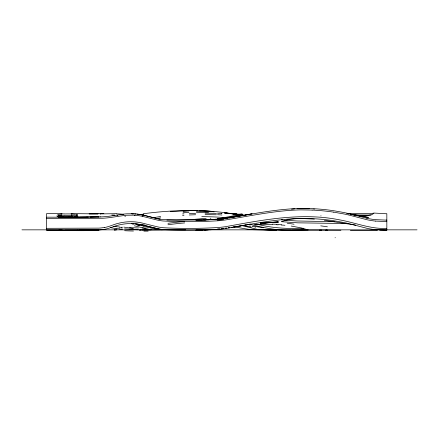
<?xml version="1.0" encoding="UTF-8"?>
<svg xmlns="http://www.w3.org/2000/svg" width="439" height="439" viewBox="0 0 439 439"><rect width="100%" height="100%" fill="white"/><g stroke="black" fill="none" stroke-linecap="round" stroke-linejoin="round"><path stroke-width="0.66" d="M77.621 215.554L76.874 216.427L74.597 216.762M77.621 216.987L77.363 217.503M281.624 221.657C291.77 217.426 303.579 218.644 314.362 219.127M56.949 215.286L58.519 214.43A8.001 0.982 1.1 0 1 59.391 214.292L61.669 214.1M56.949 216.712L58.519 215.862A8.001 0.982 1.1 0 1 59.391 215.725L61.669 215.527M251.223 224.587C263.982 227.857 277.613 230.667 291.046 230.184M99.982 213.914L116.143 213.683M77.017 216.361L77.061 216.339A34.884 4.681 -4.8 0 0 77.313 216.081M282.376 219.302L281.624 219.818L282.414 220.098M142.768 215.308L143.915 214.49L139.399 214.413M142.905 225.256L142.461 225.437M373.858 213.102L370.22 213.7L346.777 213.535M139.723 224.483L138.933 224.702M222.809 217.887L233.828 215.758L243.14 214.698L241.988 214.951M224.812 218.869L225.103 218.809M250.872 224.104L249.582 224.367M247.503 224.581L247.848 224.516M249.467 224.192L249.945 224.099M249.209 214.43L252.118 213.755L244.397 215.17M245.62 224.949L244.814 225.108M241.659 215.017L233.68 216.498M248.814 224.516L247.98 224.669M229.345 217.963L230.963 217.667M247.98 214.66L248.403 214.583M153.628 217.678L160.669 216.438M232.077 216.789L226.892 217.662M157.091 218.485L160.669 217.87M243.019 215.511L226.639 218.007M243.019 225.525L242.048 225.679M233.054 217.31L233.828 217.19M104.295 227.55L100.383 228.011A72.051 72.051 0 0 1 98.704 228.121L46.644 228.313M235.567 216.729L226.244 218.062M235.567 226.738L233.685 227.034M240.879 225.865L239.65 226.058M231.287 227.331L232.171 227.193M232.763 227.177L231.133 227.424M233.888 226.93L235.183 226.738M236.533 226.535L238.185 226.283M206.165 218.298L191.673 219.582L166.88 220.093M206.165 219.73L202.977 220.158M229.301 227.627L228.56 227.742M229.849 227.616L228.538 227.814M141.001 229.822L139.426 230.096L185.648 229.811M226.804 228.06L225.361 228.258M226.085 218.15L223.231 218.457M226.244 228.071L225.454 228.181M225.361 218.249L223.72 218.463A9.345 0.373 -7.4 0 1 220.345 218.902M222.974 228.499L221.958 228.62M222.721 218.518L221.958 218.611M220.608 218.841L218.6 219.061M221.459 218.671L220.477 218.776M143.125 213.766C172.95 209.82 203.323 209.052 233.098 213.82L224.247 212.827L237.675 214.451M291.501 209.183L294.525 208.898M219.807 228.944L218.6 229.076M219.955 218.836L218.611 218.973M218.024 219.121L208.761 219.813M218.024 229.136L217.179 229.218M219.138 228.933L218.611 228.982M218.101 219.023L217.607 219.066M218.101 229.032L217.607 229.081M260.3 223.446L278.321 221.81L260.3 223.292L278.321 222.211L260.3 223.083M216.383 219.176L213.903 219.385A13.894 0.505 -3.2 0 1 211.977 219.527M215.5 229.372L209.699 229.778M214.161 229.377L213.903 229.399A13.894 0.505 -3.2 0 1 211.977 229.537M211.785 219.544L209.414 219.698M211.785 229.553L209.76 229.69M182.58 213.93L183.99 213.837M182.58 215.357L183.99 215.269M371.12 215.094L354.63 214.94M233.268 214.731L242.279 214.194L233.268 214.358L242.279 214.309L233.268 214.248L242.279 214.408L233.268 214.183L240.995 214.561L233.263 213.881L240.989 214.709L239.057 214.55M170.206 211.658L188.227 210.638L197.232 210.654M208.717 219.736L204.404 219.939M116.906 229.822L116.055 229.866M340.911 230.25L325.689 230.19L327.258 230.168M207.658 229.806L195.904 230.129M297.121 208.723L309.297 208.75M189.28 213.541L195.662 213.299M189.28 214.973L195.662 214.731M114.37 229.943L114.925 229.921M98.078 217.014L102.913 216.806A104.603 104.603 0 0 0 109.443 216.207L124.484 214.018A74.515 74.515 0 0 1 126.673 213.809L134.367 213.738A62.245 62.245 0 0 1 142.274 214.896L157.93 218.836M203.806 219.961L176.368 220.098L163.16 219.555A51.341 51.341 0 0 1 156.816 218.523L152.657 217.459M205.765 219.934L204.365 219.977M205.765 229.948L204.365 229.992M64.44 213.969L66.382 213.919A9.449 0.702 -0.4 0 1 71.508 213.958M64.44 215.401L66.382 215.351A9.449 0.702 -0.4 0 1 71.508 215.384M97.798 216.866L90.308 217.085M95.164 230.041L90.725 230.113M377.425 230.321L350.393 230.448M88.184 217.113L86.384 217.129M198.993 220.087L195.86 220.115L217.514 219.385A144.799 144.799 0 0 0 225.388 218.545C248.584 214.759 271.681 209.793 295.211 208.64A175.798 175.798 0 0 1 300.847 208.47L312.113 208.64A211.378 211.378 0 0 1 333.536 210.698L343.841 212.509A162.847 162.847 0 0 1 350.64 214.062L366.944 218.298M198.993 230.096L196.052 230.129M255.048 224.373L257.1 224.362M303.793 228.28C287.968 228.911 272.054 228.192 256.683 224.099M86.165 217.184L58.914 217.184L98.929 216.866L79.887 217.179M103.878 213.584L89.112 213.837L98.122 213.886L71.091 213.612M346.777 223.544L297.872 222.842L281.618 221.695M90.116 230.118L90.423 230.113M90.835 230.146L89.715 230.151M272.526 230.151L276.383 230.074L265.562 229.312M62.086 213.65L46.644 213.552L46.644 230.151L62.393 230.168M79.141 217.151L62.656 217.173M64.731 230.146L78.005 230.091M89.808 230.118L77.846 230.151M89.496 230.118L79.229 230.091M84.513 230.146L98.704 229.965A72.051 72.051 0 0 0 100.383 229.849L104.295 229.388A34.044 34.044 0 0 0 109.168 228.154L114.925 226.134A50.353 50.353 0 0 1 117.251 225.41L120.396 224.647A50.397 50.397 0 0 1 133.286 223.621A46.106 46.106 0 0 1 134.932 223.747A63.013 63.013 0 0 1 141.709 224.779L152.657 227.468M291.814 230.184L308.173 229.926L301.549 227.962L291.233 226.058M319.427 230.151L321.699 230.151M205.095 213.167L216.487 213.338M205.095 214.6L216.487 214.77M386.534 220.137L386.836 220.137L375.702 219.681A72.616 72.616 0 0 1 366.944 218.298M386.534 221.569L386.836 221.569L375.702 221.108M386.534 228.307C371.328 229.394 354.882 222.513 339.27 219.802C301.335 212.251 262.763 219.917 225.388 226.716A144.799 144.799 0 0 1 217.514 227.556C199.432 228.609 181.247 228.697 163.16 227.726A51.341 51.341 0 0 1 156.816 226.694L141.715 222.919A63.013 63.013 0 0 0 134.932 221.893A46.106 46.106 0 0 0 133.286 221.794A50.397 50.397 0 0 0 120.396 222.825L117.251 223.577A50.353 50.353 0 0 0 114.925 224.296L109.174 226.321A34.044 34.044 0 0 1 104.295 227.567M21.95 229.844L417.05 229.844M83.97 230.157L46.644 230.146M61.021 230.151L58.908 230.157L63.836 230.25M327.307 230.151L267.823 230.129L252.935 229.696A98.221 98.221 0 0 1 247.788 229.202L233.548 226.82M379.68 230.151L386.836 230.151L386.836 213.738M188.227 210.638L196.59 210.654M46.644 217.173L62.08 217.195M46.644 218.606L102.913 218.238A104.603 104.603 0 0 0 109.443 217.64L124.484 215.445A74.515 74.515 0 0 1 126.673 215.242L134.367 215.165M271.275 230.151L257.172 229.301L242.114 225.651M334.875 221.7L297.357 220.987L283.824 220.208M386.836 230.14L375.702 229.69A72.616 72.616 0 0 1 366.944 228.313L350.64 224.071A162.847 162.847 0 0 0 343.841 222.518L333.536 220.707A211.378 211.378 0 0 0 312.113 218.649L300.847 218.479A175.798 175.798 0 0 0 295.211 218.649C271.681 219.802 248.584 224.779 225.388 228.554A144.799 144.799 0 0 1 217.514 229.394C199.432 230.442 181.247 230.541 163.16 229.564A51.341 51.341 0 0 1 156.816 228.532L144.212 225.41L134.773 223.895M260.3 224.373L272.361 224.576M145.814 228.093L142.093 228.044M111.775 215.011L114.815 215.072M142.093 229.882L151.159 229.8L134.252 225.8M131.705 223.676L133.022 223.747M62.025 216.855L57.509 216.411M138.461 227.956L129.571 227.638M138.461 229.795L129.571 229.476M71.59 213.941L71.991 213.952M71.59 215.373L71.991 215.384M312.113 210.072L300.847 209.897A175.798 175.798 0 0 0 295.211 210.072C271.681 211.219 248.584 216.202 225.388 219.972A144.799 144.799 0 0 1 217.514 220.812C199.432 221.871 181.247 221.953 163.16 220.987A51.341 51.341 0 0 1 156.816 219.955L142.28 216.301M276.729 224.735L278.321 224.817M122.618 227.27L121.685 227.204M122.618 229.109L121.685 229.043M386.441 213.76L374.187 213.063L372.003 214.583L367.822 215.456L361.829 215.582L354.471 214.923M133.022 213.766L131.157 213.661L133.33 214.023M281.212 224.987L284.96 225.295M160.998 229.679L162.446 229.729L161.596 229.564M313.682 209.057L314.362 209.118M160.647 229.646L153.474 228.615L143.745 226.354M119.606 227.04L116.11 226.689M119.606 228.878L116.099 228.527M224.258 212.91L237.949 214.495M221.24 213.612L221.898 213.683M134.773 213.914L135.783 214.023M116.088 226.689L116.044 226.683A22.087 5.433 5.2 0 1 113.827 226.381L113.273 226.31M355.678 225.086L354.772 224.977M136.891 214.155L138.993 214.451M354.471 224.933L324.377 220.318M354.169 214.88L351.996 214.567M240.199 214.808L238.937 214.633L240.193 214.797M132.117 223.906L133.933 224.186M237.148 214.402L233.191 213.782L237.285 214.408M333.536 212.125L343.841 213.936A162.847 162.847 0 0 1 350.64 215.489L366.944 219.725A72.616 72.616 0 0 0 375.696 221.119M237.23 214.408L233.191 213.782L237.548 214.451M238.794 214.638L240.04 214.83M233.191 213.782L237.625 214.462M351.359 214.473L349.954 214.248M348.127 213.958L348.588 214.029M161.426 229.537L152.849 227.523M139.937 214.605L141.55 214.885M350.415 214.303L368.469 217.409L350.52 214.161M255.663 227.21L254.916 227.073M141.879 214.945L143.877 215.335M160.142 219.302L158.314 218.924M243.179 225.405L251.404 227.095M110.348 227.643L113.816 228.231A22.087 5.433 5.2 0 0 116.039 228.505M76.134 214.287L77.248 214.655M76.134 215.714L77.248 216.087M248.419 224.636L248.908 224.735M144.212 215.406L145.699 215.725M138.005 224.987L138.642 225.13M253.073 226.689L252.343 226.524M146.198 215.84L152.454 217.404M250.384 226.052L249.747 225.887M134.367 215.137A62.245 62.245 0 0 1 142.274 216.323M312.113 210.067A211.378 211.378 0 0 1 333.536 212.13M132.21 213.65A10.273 0.521 8.7 0 1 132.084 213.491M73.121 216.625A10.382 0.532 0 0 1 68.38 216.696M68.511 216.91A13.313 0.658 0 0 1 63.254 216.877M63.386 216.855A11.112 0.626 -0.2 0 1 62.217 216.833M60.275 215.867A29.342 3.528 -6.7 0 1 58.376 215.565M60.017 215.582A50.902 6.453 -6.6 0 1 61.109 215.099M61.147 214.018A12.446 1.322 0.3 0 1 64.099 213.87M71.321 214.117A9.455 0.867 -0.8 0 1 75.42 214.342M77.313 214.649A34.884 4.681 -4.8 0 1 75.909 215.62M59.265 217.168A29.342 3.528 -6.7 0 1 58.376 216.992M60.017 217.014A50.902 6.453 -6.6 0 1 61.109 216.531M61.147 215.45A12.446 1.322 0.3 0 1 64.099 215.297M71.321 215.549A9.455 0.867 -0.8 0 1 75.42 215.774M76.518 216.718A34.884 4.681 -4.8 0 1 75.909 217.053M246.751 214.792A12.632 0.362 -9 0 1 242.531 215.5M243.821 215.203A12.127 0.329 -10.3 0 1 236.363 216.531M208.723 219.802A9.806 0.412 -2.4 0 1 205.831 219.917M202.28 220.219A13.208 0.499 -2.3 0 1 196.518 220.235M335.061 237.79A57.986 1.141 -26.9 0 1 335.33 237.658M320.75 215.851A61.537 10.849 9.9 0 1 321.123 215.9M233.427 216.454A18.74 0.615 -10.2 0 1 232.033 216.707M226.294 217.832A8.851 0.461 -10.1 0 1 222.172 218.309M222.529 218.232A8.001 0.274 -8.9 0 1 221.964 218.265M222.156 218.188A10.009 0.346 -9 0 1 221.904 218.062M222.227 218.018A10.854 0.34 -10 0 1 222.568 217.931M124.802 216.164A35.296 9.417 10.3 0 1 125.543 216.257M116.247 213.798A47.022 15.771 10.3 0 1 123.809 214.314M100.322 214.062A17.631 3.391 6.8 0 1 100.427 213.985M117.07 215.264A47.022 15.771 10.3 0 1 117.893 215.302M100.251 216.861A17.631 3.391 6.8 0 1 100.108 216.679M167.972 223.325A88.173 24.129 -3.9 0 1 184.665 221.492M183.107 211.307A92.174 27.728 -2.2 0 1 188.94 210.978M196.387 211.313A45.574 8.105 -2.3 0 1 208.591 211.274M217.497 213.283A20.666 1.015 -0.6 0 1 221.898 213.59M201.77 216.636A30.269 1.279 0 0 1 217.239 218.655M167.972 224.757A88.173 24.129 -3.9 0 1 184.665 222.924M183.107 212.739A92.174 27.728 -2.2 0 1 188.94 212.41M196.387 212.739A45.574 8.105 -2.3 0 1 208.591 212.701M217.497 214.709A20.666 1.015 -0.6 0 1 221.898 215.022M223.676 219.33A30.269 1.279 0 0 1 217.239 220.082M210.237 218.232A30.269 1.279 0 0 1 210.857 218.254M219.604 218.655A30.269 1.279 0 0 1 221.969 218.874M134.532 215.615A28.211 2.085 -9.8 0 1 135.003 215.565M199.602 210.945A7.798 0.658 3.5 0 1 206.95 210.994A7.798 0.658 3.5 0 1 214.051 211.861M238.596 214.589A14.525 0.379 11.9 0 1 238.404 214.495M93.666 229.965A20.007 0.444 0.1 0 1 87.58 230.656A20.007 0.444 0.1 0 1 59.155 230.255M137.605 224.285A60.829 0.68 5.4 0 1 135.914 224.088M142.477 224.828A38.742 0.417 4.6 0 1 144.782 224.987M136.875 224.998A10.816 0.368 12.6 0 1 139.772 225.597M137.478 224.669A15.815 1.059 14.4 0 1 143.63 226.129M161.508 229.745A22.208 0.351 7.6 0 1 161.267 229.734M132.09 223.599A10.267 0.543 9.1 0 1 132.238 223.467M136.825 224.142A38.703 0.373 4.6 0 1 138.011 224.219M246.751 224.801A12.632 0.362 -9 0 1 242.531 225.509M242.783 225.41A12.127 0.329 -10.3 0 1 237.159 226.409M223.687 228.51A9.345 0.373 -7.4 0 1 221.415 228.79M208.723 229.811A9.806 0.412 -2.4 0 1 205.831 229.932M202.28 230.228A13.208 0.499 -2.3 0 1 196.518 230.245M320.75 225.865A61.537 10.849 9.9 0 1 327.395 226.809M121.768 227.369A28.288 5.301 5.3 0 1 119.627 227.204M133.445 229.185A39.499 5.811 5 0 1 124.61 228.862M148.119 229.295A44.997 4.697 4.3 0 1 143.899 229.29M121.768 229.207A28.288 5.301 5.3 0 1 119.627 229.043M133.445 231.024A39.499 5.811 5 0 1 124.61 230.705M148.119 231.133A44.997 4.697 4.3 0 1 143.899 231.128M123.842 227.128A36.86 9.899 10.3 0 1 133.346 228.598M115.742 229.998A14.904 1.377 -4.2 0 1 114.524 230.052M210.643 219.484A7.798 0.658 3.5 0 1 211.839 219.626M273.277 230.179A12.391 0.285 1.2 0 1 272.048 230.19M263.751 227.698A29.1 4.423 8.7 0 1 252.798 226.085M251.371 224.598A15.074 0.648 3.4 0 1 251.558 224.565M287.232 223.226A53.086 19.788 -3.2 0 1 294.031 224.23M278.513 224.598A34.275 6.503 1.3 0 1 281.503 224.779M272.306 224.17A35.065 4.626 1.8 0 1 277.091 224.351M257.912 224.4A18.861 0.406 1 0 1 260.986 224.417M253.978 224.587A15.947 0.494 1.5 0 1 257.77 224.565M242.279 214.194L233.268 214.523L242.279 214.232M240.995 214.468L233.268 214.183L240.995 214.462M240.995 214.644L233.268 214.1L240.995 214.638M237.762 214.419L233.268 213.93L237.746 214.451"/></g></svg>
